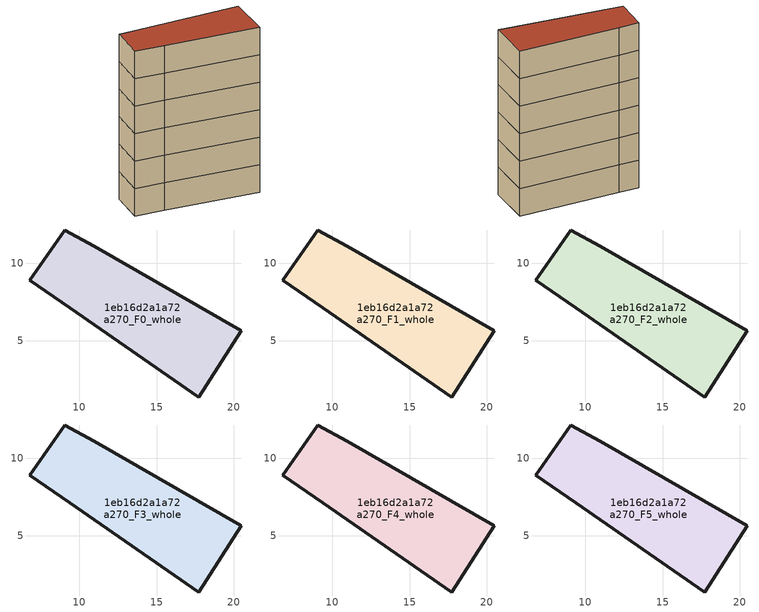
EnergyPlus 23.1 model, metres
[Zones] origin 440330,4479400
1eb16d2a1a72a270_F0_whole
 floor ground (EU_floor_Construction): 20.48,5.66 17.73,1.37 9.39,7.12 6.81,8.9 9.06,12.15 10.97,11.09 z0
 wall outside (EU_wall_Construction): 9.06,12.15 6.81,8.9 9.39,7.12 17.73,1.37 20.48,5.66 10.97,11.09 9.06,12.15 z0:3
1eb16d2a1a72a270_F1_whole
 floor to 1eb16d2a1a72a270_F0_whole (EU_floor_Construction): 20.48,5.66 17.73,1.37 9.39,7.12 6.81,8.9 9.06,12.15 10.97,11.09 z3
 wall outside (EU_wall_Construction): 9.06,12.15 6.81,8.9 9.39,7.12 17.73,1.37 20.48,5.66 10.97,11.09 9.06,12.15 z3:6
1eb16d2a1a72a270_F2_whole
 floor to 1eb16d2a1a72a270_F1_whole (EU_floor_Construction): 20.48,5.66 17.73,1.37 9.39,7.12 6.81,8.9 9.06,12.15 10.97,11.09 z6
 wall outside (EU_wall_Construction): 9.06,12.15 6.81,8.9 9.39,7.12 17.73,1.37 20.48,5.66 10.97,11.09 9.06,12.15 z6:9
1eb16d2a1a72a270_F3_whole
 floor to 1eb16d2a1a72a270_F2_whole (EU_floor_Construction): 20.48,5.66 17.73,1.37 9.39,7.12 6.81,8.9 9.06,12.15 10.97,11.09 z9
 wall outside (EU_wall_Construction): 9.06,12.15 6.81,8.9 9.39,7.12 17.73,1.37 20.48,5.66 10.97,11.09 9.06,12.15 z9:12
1eb16d2a1a72a270_F4_whole
 floor to 1eb16d2a1a72a270_F3_whole (EU_floor_Construction): 20.48,5.66 17.73,1.37 9.39,7.12 6.81,8.9 9.06,12.15 10.97,11.09 z12
 wall outside (EU_wall_Construction): 9.06,12.15 6.81,8.9 9.39,7.12 17.73,1.37 20.48,5.66 10.97,11.09 9.06,12.15 z12:15
1eb16d2a1a72a270_F5_whole
 floor to 1eb16d2a1a72a270_F4_whole (EU_floor_Construction): 20.48,5.66 17.73,1.37 9.39,7.12 6.81,8.9 9.06,12.15 10.97,11.09 z15
 wall outside (EU_wall_Construction): 9.06,12.15 6.81,8.9 9.39,7.12 17.73,1.37 20.48,5.66 10.97,11.09 9.06,12.15 z15:18
 roof outside (EU_roof_Construction): 17.73,1.37 20.48,5.66 10.97,11.09 9.06,12.15 6.81,8.9 9.39,7.12 z18
[Building]
EU S2 Campaign: North Axis=0; Terrain=City; Solar Distribution=FullExterior
[Site:Location]
Madrid: Latitude=40.5; Longitude=-3.5; Time Zone=1; Elevation=609
[SizingPeriod:WeatherFileDays]
AnnualSizingPeriod: Begin Month=1; Begin Day of Month=1; End Month=12; End Day of Month=31; Day of Week for Start Day=Monday; Use Weather File Daylight Saving Period=No; Use Weather File Rain and Snow Indicators=No
[MATERIAL]
EU_InternalMass_Material: Roughness=MediumRough; Thickness=0.1; Conductivity=1; Density=1800; Specific Heat=900; Thermal Absorptance=0.9; Solar Absorptance=0.7; Visible Absorptance=0.7
[MATERIAL:NOMASS] Roughness=MediumRough; Thermal Absorptance=0.9; Solar Absorptance=0.7; Visible Absorptance=0.7
Name | Thermal Resistance
EU_wall_NoMass | 1.60022
EU_roof_NoMass | 1.57597
EU_floor_NoMass | 0.470652
[CONSTRUCTION]
EU_wall_Construction: EU_wall_NoMass
EU_roof_Construction: EU_roof_NoMass
EU_floor_Construction: EU_floor_NoMass
EU_InternalMass_Construction: EU_InternalMass_Material
[ZONE] Type=1; Multiplier=1; Ceiling Height=autocalculate; Volume=179.365; Floor Area=autocalculate; Part of Total Floor Area=Yes
1eb16d2a1a72a270_F0_whole; 1eb16d2a1a72a270_F1_whole; 1eb16d2a1a72a270_F2_whole; 1eb16d2a1a72a270_F3_whole; 1eb16d2a1a72a270_F4_whole; 1eb16d2a1a72a270_F5_whole
[INTERNALMASS] Construction=EU_InternalMass_Construction; Surface Area=59.7882
Name | Zone or ZoneList
1eb16d2a1a72a270_F0_whole_EU_InternalMass | 1eb16d2a1a72a270_F0_whole
1eb16d2a1a72a270_F1_whole_EU_InternalMass | 1eb16d2a1a72a270_F1_whole
1eb16d2a1a72a270_F2_whole_EU_InternalMass | 1eb16d2a1a72a270_F2_whole
1eb16d2a1a72a270_F3_whole_EU_InternalMass | 1eb16d2a1a72a270_F3_whole
1eb16d2a1a72a270_F4_whole_EU_InternalMass | 1eb16d2a1a72a270_F4_whole
1eb16d2a1a72a270_F5_whole_EU_InternalMass | 1eb16d2a1a72a270_F5_whole
[OTHEREQUIPMENT] Fuel Type=Electricity; Design Level Calculation Method=Watts/Area; Power per Zone Floor Area=1; Fraction Latent=0; Fraction Radiant=0; Fraction Lost=0; Carbon Dioxide Generation Rate=0; EndUse Subcategory=EU_Step8_InternalGains
Name | Zone or ZoneList or Space or SpaceList | Schedule
EU_Step8_InternalGain_1eb16d2a1a72a270_F0_whole_f000 | 1eb16d2a1a72a270_F0_whole | EU_Step8_GainSchedule_1eb16d2a1a72a270_F0_whole_f000
EU_Step8_InternalGain_1eb16d2a1a72a270_F1_whole_f000 | 1eb16d2a1a72a270_F1_whole | EU_Step8_GainSchedule_1eb16d2a1a72a270_F1_whole_f000
EU_Step8_InternalGain_1eb16d2a1a72a270_F2_whole_f000 | 1eb16d2a1a72a270_F2_whole | EU_Step8_GainSchedule_1eb16d2a1a72a270_F2_whole_f000
EU_Step8_InternalGain_1eb16d2a1a72a270_F3_whole_f000 | 1eb16d2a1a72a270_F3_whole | EU_Step8_GainSchedule_1eb16d2a1a72a270_F3_whole_f000
EU_Step8_InternalGain_1eb16d2a1a72a270_F4_whole_f000 | 1eb16d2a1a72a270_F4_whole | EU_Step8_GainSchedule_1eb16d2a1a72a270_F4_whole_f000
EU_Step8_InternalGain_1eb16d2a1a72a270_F5_whole_f000 | 1eb16d2a1a72a270_F5_whole | EU_Step8_GainSchedule_1eb16d2a1a72a270_F5_whole_f000
[ZONEVENTILATION:DESIGNFLOWRATE] Schedule=EU_AlwaysOn; Design Flow Rate Calculation Method=AirChanges/Hour; Air Changes per Hour=0.480704; Ventilation Type=Natural; Fan Pressure Rise=0; Fan Total Efficiency=1; Constant Term Coefficient=1; Temperature Term Coefficient=0; Velocity Term Coefficient=0; Velocity Squared Term Coefficient=0; Minimum Indoor Temperature=-100; Maximum Indoor Temperature=100; Delta Temperature=-100; Minimum Outdoor Temperature=-100; Maximum Outdoor Temperature=100; Maximum Wind Speed=40
Name | Zone or ZoneList or Space or SpaceList
EU_ConstantAir_1eb16d2a1a72a270_F0_whole | 1eb16d2a1a72a270_F0_whole
EU_ConstantAir_1eb16d2a1a72a270_F1_whole | 1eb16d2a1a72a270_F1_whole
EU_ConstantAir_1eb16d2a1a72a270_F2_whole | 1eb16d2a1a72a270_F2_whole
EU_ConstantAir_1eb16d2a1a72a270_F3_whole | 1eb16d2a1a72a270_F3_whole
EU_ConstantAir_1eb16d2a1a72a270_F4_whole | 1eb16d2a1a72a270_F4_whole
EU_ConstantAir_1eb16d2a1a72a270_F5_whole | 1eb16d2a1a72a270_F5_whole
[HVACTEMPLATE:THERMOSTAT] Constant Heating Setpoint=20; Constant Cooling Setpoint=50
EU_HeatOnly_1eb16d2a1a72a270_F0_whole; EU_HeatOnly_1eb16d2a1a72a270_F1_whole; EU_HeatOnly_1eb16d2a1a72a270_F2_whole; EU_HeatOnly_1eb16d2a1a72a270_F3_whole; EU_HeatOnly_1eb16d2a1a72a270_F4_whole; EU_HeatOnly_1eb16d2a1a72a270_F5_whole
[HVACTEMPLATE:ZONE:IDEALLOADSAIRSYSTEM] System Availability Schedule=EU_AlwaysOn; Maximum Heating Supply Air Temperature=50; Minimum Cooling Supply Air Temperature=13; Maximum Heating Supply Air Humidity Ratio=0.0156; Minimum Cooling Supply Air Humidity Ratio=0.0077; Heating Limit=NoLimit; Cooling Limit=NoLimit; Heating Availability Schedule=EU_AlwaysOn; Cooling Availability Schedule=EU_CoolingOff; Dehumidification Control Type=ConstantSensibleHeatRatio; Cooling Sensible Heat Ratio=0.7; Dehumidification Setpoint=60; Humidification Control Type=None; Humidification Setpoint=30; Outdoor Air Method=None; Outdoor Air Flow Rate per Person=0.00944; Outdoor Air Flow Rate per Zone Floor Area=0; Outdoor Air Flow Rate per Zone=0; Demand Controlled Ventilation Type=None; Outdoor Air Economizer Type=NoEconomizer; Heat Recovery Type=None; Sensible Heat Recovery Effectiveness=0.7; Latent Heat Recovery Effectiveness=0.65
Name | Template Thermostat
1eb16d2a1a72a270_F0_whole | EU_HeatOnly_1eb16d2a1a72a270_F0_whole
1eb16d2a1a72a270_F1_whole | EU_HeatOnly_1eb16d2a1a72a270_F1_whole
1eb16d2a1a72a270_F2_whole | EU_HeatOnly_1eb16d2a1a72a270_F2_whole
1eb16d2a1a72a270_F3_whole | EU_HeatOnly_1eb16d2a1a72a270_F3_whole
1eb16d2a1a72a270_F4_whole | EU_HeatOnly_1eb16d2a1a72a270_F4_whole
1eb16d2a1a72a270_F5_whole | EU_HeatOnly_1eb16d2a1a72a270_F5_whole
[SIZING:ZONE] Zone Cooling Design Supply Air Temperature Input Method=SupplyAirTemperature; Zone Cooling Design Supply Air Temperature=13; Zone Heating Design Supply Air Temperature Input Method=SupplyAirTemperature; Zone Heating Design Supply Air Temperature=50; Zone Cooling Design Supply Air Humidity Ratio=0.008; Zone Heating Design Supply Air Humidity Ratio=0.008; Cooling Design Air Flow Method=DesignDay; Cooling Design Air Flow Rate=0; Cooling Minimum Air Flow per Zone Floor Area=0.000762; Cooling Minimum Air Flow=0; Cooling Minimum Air Flow Fraction=0.2; Heating Design Air Flow Method=DesignDay; Heating Design Air Flow Rate=0; Heating Maximum Air Flow per Zone Floor Area=0.002032; Heating Maximum Air Flow=0.141576; Heating Maximum Air Flow Fraction=0.3; Account for Dedicated Outdoor Air System=No; Dedicated Outdoor Air System Control Strategy=NeutralSupplyAir; Dedicated Outdoor Air Low Setpoint Temperature for Design=autosize; Dedicated Outdoor Air High Setpoint Temperature for Design=autosize; Zone Load Sizing Method=Sensible Load Only No Latent Load; Zone Latent Cooling Design Supply Air Humidity Ratio Input Method=HumidityRatioDifference; Zone Cooling Design Supply Air Humidity Ratio Difference=0.005; Zone Latent Heating Design Supply Air Humidity Ratio Input Method=HumidityRatioDifference; Zone Humidification Design Supply Air Humidity Ratio Difference=0.005
1eb16d2a1a72a270_F0_whole; 1eb16d2a1a72a270_F1_whole; 1eb16d2a1a72a270_F2_whole; 1eb16d2a1a72a270_F3_whole; 1eb16d2a1a72a270_F4_whole; 1eb16d2a1a72a270_F5_whole
[SCHEDULE:CONSTANT]
Name | Hourly Value
EU_AlwaysOn | 1
EU_CoolingOff | 0
[SCHEDULE:FILE] Column Number=1; Rows to Skip at Top=0; Number of Hours of Data=8760; Column Separator=Comma; Interpolate to Timestep=No; Minutes per Item=60; Adjust Schedule for Daylight Savings=Yes
Name | File
EU_Step8_GainSchedule_1eb16d2a1a72a270_F0_whole_f000 | C:\Users\o_iseri\Desktop\OpenUBEM\openubem\outputs\eu_evidence\EU-11\ES-MAD-BERRUGUETE\idfs\1eb16d2a1a72a270\1eb16d2a1a72a270_F0_whole_f000_gain.csv
EU_Step8_GainSchedule_1eb16d2a1a72a270_F1_whole_f000 | C:\Users\o_iseri\Desktop\OpenUBEM\openubem\outputs\eu_evidence\EU-11\ES-MAD-BERRUGUETE\idfs\1eb16d2a1a72a270\1eb16d2a1a72a270_F1_whole_f000_gain.csv
EU_Step8_GainSchedule_1eb16d2a1a72a270_F2_whole_f000 | C:\Users\o_iseri\Desktop\OpenUBEM\openubem\outputs\eu_evidence\EU-11\ES-MAD-BERRUGUETE\idfs\1eb16d2a1a72a270\1eb16d2a1a72a270_F2_whole_f000_gain.csv
EU_Step8_GainSchedule_1eb16d2a1a72a270_F3_whole_f000 | C:\Users\o_iseri\Desktop\OpenUBEM\openubem\outputs\eu_evidence\EU-11\ES-MAD-BERRUGUETE\idfs\1eb16d2a1a72a270\1eb16d2a1a72a270_F3_whole_f000_gain.csv
EU_Step8_GainSchedule_1eb16d2a1a72a270_F4_whole_f000 | C:\Users\o_iseri\Desktop\OpenUBEM\openubem\outputs\eu_evidence\EU-11\ES-MAD-BERRUGUETE\idfs\1eb16d2a1a72a270\1eb16d2a1a72a270_F4_whole_f000_gain.csv
EU_Step8_GainSchedule_1eb16d2a1a72a270_F5_whole_f000 | C:\Users\o_iseri\Desktop\OpenUBEM\openubem\outputs\eu_evidence\EU-11\ES-MAD-BERRUGUETE\idfs\1eb16d2a1a72a270\1eb16d2a1a72a270_F5_whole_f000_gain.csv
